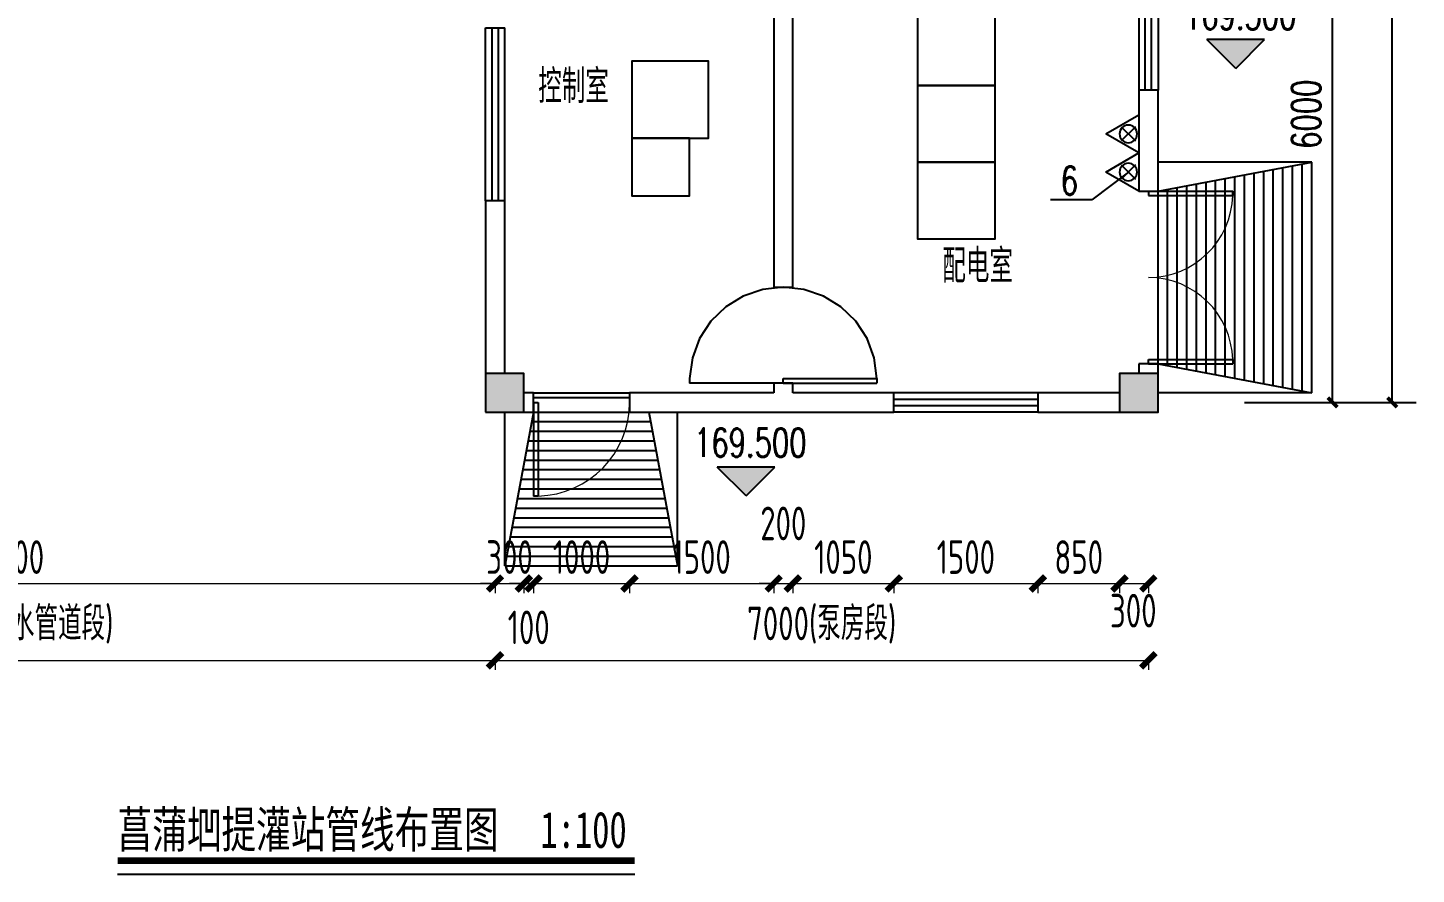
# Model space of a CAD drawing. Header units: millimetres. Extents: x 1742399 to 4898386, y 2481636 to 5226310.
# Drawn here: x 2403643 to 2418095, y 2577772 to 2586584 of the extents above; entities that cross this region are included whole.
import ezdxf

# ---------------------------------------------------------------- set-up
doc = ezdxf.new("R2010")
doc.units = ezdxf.units.MM
doc.header["$LTSCALE"] = 1000
doc.linetypes.add('DASHED2', pattern=[0.375, 0.25, -0.125])
for name, color, linetype in [('AXIS', 3, 'Continuous'), ('COLUMN', 4, 'Continuous'), ('DIM_ELEV', 3, 'Continuous'), ('DIM_SYMB', 3, 'Continuous'), ('DOOR_FIRE', 3, 'Continuous'), ('EQUIP_灭火器', 7, 'Continuous'), ('PUB_DIM', 3, 'Continuous'), ('PUB_HATCH', 8, 'Continuous'), ('STAIR', 2, 'Continuous'), ('TWT_DIM', 3, 'Continuous'), ('TWT_LEAD', 3, 'Continuous'), ('WALL', 4, 'Continuous'), ('WINDOW', 3, 'Continuous'), ('YHJ_剖面_梁板', 4, 'Continuous'), ('电缆沟', 7, 'Continuous')]:
    doc.layers.add(name, color=color, linetype=linetype)
doc.styles.add('_TCH_DIM', font='SIMPLEX', dxfattribs={"bigfont": 'GBCBIG'})
doc.styles.add('_TCH_DIM_T3', font='SIMPLEX', dxfattribs={"width": 0.705882, "bigfont": 'GBCBIG'})
doc.styles.add('biaotilan', font='', dxfattribs={"width": 0.7})
doc.styles.add('TSSD_REIN_T3', font='tssdeng.shx', dxfattribs={"width": 0.7, "bigfont": 'hztxt.shx'})
doc.styles.add('tssdeng', font='tssdeng.shx', dxfattribs={"width": 0.7, "bigfont": 'hztxt.shx'})
doc.styles.get('biaotilan').set_extended_font_data('SimSun')
doc.dimstyles.new('_TCH_ARCH&&100', dxfattribs={"dimtxt": 350, "dimasz": 150, "dimexe": 100, "dimexo": 200, "dimgap": 100, "dimtad": 1, "dimdec": 0, "dimzin": 0, "dimdsep": 46, "dimtxsty": 'TSSD_REIN_T3', "dimblk": 'ARCHTICK', "dimcen": 0.09, "dimclrt": 7, "dimazin": 2, "dimtfac": 1, "dimtdec": 0, "dimtix": 1, "dimtmove": 2, "dimatfit": 3, "dimfxl": 1, "dimfxlon": 1, "dimtolj": 1, "dimtzin": 0, "dimlwd": 18, "dimlwe": 18, "dimarcsym": 0})
doc.dimstyles.new('_TCH_ARCH_M_M&&100', dxfattribs={"dimtxt": 297.5, "dimasz": 100, "dimexe": 250, "dimexo": 300, "dimgap": 126.25, "dimtad": 1, "dimdec": 0, "dimzin": 0, "dimdsep": 46, "dimtxsty": '_TCH_DIM_T3', "dimblk": 'ARCHTICK', "dimcen": 0.09, "dimclrt": 7, "dimazin": 2, "dimtfac": 1, "dimtdec": 0, "dimtix": 1, "dimtmove": 2, "dimatfit": 3, "dimfxl": 75, "dimtolj": 1, "dimtzin": 0, "dimarcsym": 0})
doc.dimstyles.new('_TWT_ARCH&&100', dxfattribs={"dimtxt": 297.5, "dimasz": 100, "dimexe": 250, "dimexo": 300, "dimgap": 126.25, "dimtad": 1, "dimdec": 0, "dimzin": 0, "dimdsep": 46, "dimtxsty": '_TCH_DIM_T3', "dimblk": 'ARCHTICK', "dimcen": 0.09, "dimclrt": 7, "dimazin": 2, "dimtfac": 1, "dimtdec": 0, "dimtix": 1, "dimtmove": 2, "dimatfit": 3, "dimfxl": 75, "dimtolj": 1, "dimtzin": 0, "dimarcsym": 0})

# ---------------------------------------------------------------- blocks, each defined once
blk = doc.blocks.new('_ArchTick')
at = {"color": 0, "linetype": 'ByBlock', "const_width": 0.4}
blk.add_lwpolyline([(-0.5, -0.5), (0.5, 0.5)], dxfattribs=at)
blk = doc.blocks.new('*D968')
at = {"layer": 'Defpoints', "color": 0, "transparency": 16777216}
for p in [(2416808, 2600384), (2417845, 2600384), (2416808, 2582684)]:
    blk.add_point(p, dxfattribs=at)
at = {"layer": 'PUB_DIM', "color": 0, "lineweight": -2, "transparency": 16777216}
for p, q in [((2417108, 2600384), (2418095, 2600384)), ((2417845, 2582684), (2417845, 2600384)), ((2417108, 2582684), (2418095, 2582684))]:
    blk.add_line(p, q, dxfattribs=at)
at = {"layer": 'PUB_DIM', "color": 0, "lineweight": -2, "transparency": 16777216, "xscale": 100, "yscale": 100, "zscale": 100}
for p, rotation in [((2417845, 2600384), 90), ((2417845, 2582684), 270)]:
    blk.add_blockref('_ArchTick', p, dxfattribs=dict(at, rotation=rotation))
at = {"layer": 'PUB_DIM', "color": 7, "transparency": 16777216, "insert": (2417570, 2591534), "char_height": 297.5, "attachment_point": 5, "rotation": 90, "style": '_TCH_DIM_T3'}
blk.add_mtext('\\A1;17700', dxfattribs=at)
blk = doc.blocks.new('*D969')
at = {"layer": 'Defpoints', "color": 0, "transparency": 16777216}
for p in [(2416008, 2588684), (2417225, 2588684), (2416008, 2582684)]:
    blk.add_point(p, dxfattribs=at)
at = {"layer": 'TWT_DIM', "color": 0, "lineweight": -2, "transparency": 16777216}
for p, q in [((2416308, 2588684), (2417475, 2588684)), ((2417225, 2582684), (2417225, 2588684)), ((2416308, 2582684), (2417475, 2582684))]:
    blk.add_line(p, q, dxfattribs=at)
at = {"layer": 'TWT_DIM', "color": 0, "lineweight": -2, "transparency": 16777216, "xscale": 100, "yscale": 100, "zscale": 100}
for p, rotation in [((2417225, 2588684), 90), ((2417225, 2582684), 270)]:
    blk.add_blockref('_ArchTick', p, dxfattribs=dict(at, rotation=rotation))
at = {"layer": 'TWT_DIM', "color": 7, "transparency": 16777216, "insert": (2416950, 2585684), "char_height": 297.5, "attachment_point": 5, "rotation": 90, "style": '_TCH_DIM_T3'}
blk.add_mtext('\\A1;6000', dxfattribs=at)
blk = doc.blocks.new('*D935')
at = {"layer": 'AXIS', "color": 0, "lineweight": 18, "transparency": 16777216}
for p, q in [((2398407, 2580800), (2398407, 2580699)), ((2398407, 2580799), (2408507, 2580799)), ((2408507, 2580800), (2408507, 2580699))]:
    blk.add_line(p, q, dxfattribs=at)
at = {"layer": 'Defpoints', "color": 0, "transparency": 16777216}
for p in [(2398407, 2582197), (2408507, 2582197), (2408507, 2580799)]:
    blk.add_point(p, dxfattribs=at)
at = {"layer": 'AXIS', "color": 0, "lineweight": 18, "transparency": 16777216, "xscale": 150, "yscale": 150, "zscale": 150, "rotation": 180}
blk.add_blockref('_ArchTick', (2398407, 2580799), dxfattribs=at)
at = {"layer": 'AXIS', "color": 0, "lineweight": 18, "transparency": 16777216, "xscale": 150, "yscale": 150, "zscale": 150}
blk.add_blockref('_ArchTick', (2408507, 2580799), dxfattribs=at)
at = {"layer": 'AXIS', "color": 7, "transparency": 16777216, "insert": (2403457, 2581074), "char_height": 350, "attachment_point": 5, "style": 'TSSD_REIN_T3'}
blk.add_mtext('\\A1;10100', dxfattribs=at)
blk = doc.blocks.new('*D936')
at = {"layer": 'AXIS', "color": 0, "lineweight": 18, "transparency": 16777216}
for p, q in [((2408507, 2580799), (2408357, 2580799)), ((2408507, 2580800), (2408507, 2580699)), ((2408507, 2580799), (2408807, 2580799)), ((2408807, 2580800), (2408807, 2580699)), ((2408807, 2580799), (2408957, 2580799))]:
    blk.add_line(p, q, dxfattribs=at)
at = {"layer": 'Defpoints', "color": 0, "transparency": 16777216}
for p in [(2408507, 2582197), (2408807, 2582197), (2408807, 2580799)]:
    blk.add_point(p, dxfattribs=at)
at = {"layer": 'AXIS', "color": 0, "lineweight": 18, "transparency": 16777216, "xscale": 150, "yscale": 150, "zscale": 150}
blk.add_blockref('_ArchTick', (2408507, 2580799), dxfattribs=at)
at = {"layer": 'AXIS', "color": 0, "lineweight": 18, "transparency": 16777216, "xscale": 150, "yscale": 150, "zscale": 150, "rotation": 180}
blk.add_blockref('_ArchTick', (2408807, 2580799), dxfattribs=at)
at = {"layer": 'AXIS', "color": 7, "transparency": 16777216, "insert": (2408657, 2581074), "char_height": 350, "attachment_point": 5, "style": 'TSSD_REIN_T3'}
blk.add_mtext('\\A1;300', dxfattribs=at)
blk = doc.blocks.new('*D937')
at = {"layer": 'AXIS', "color": 0, "lineweight": 18, "transparency": 16777216}
for p, q in [((2408807, 2580799), (2408657, 2580799)), ((2408807, 2580800), (2408807, 2580699)), ((2408807, 2580799), (2408907, 2580799)), ((2408907, 2580800), (2408907, 2580699)), ((2408907, 2580799), (2409057, 2580799))]:
    blk.add_line(p, q, dxfattribs=at)
at = {"layer": 'Defpoints', "color": 0, "transparency": 16777216}
for p in [(2408807, 2582197), (2408907, 2582197), (2408907, 2580799)]:
    blk.add_point(p, dxfattribs=at)
at = {"layer": 'AXIS', "color": 0, "lineweight": 18, "transparency": 16777216, "xscale": 150, "yscale": 150, "zscale": 150}
blk.add_blockref('_ArchTick', (2408807, 2580799), dxfattribs=at)
at = {"layer": 'AXIS', "color": 0, "lineweight": 18, "transparency": 16777216, "xscale": 150, "yscale": 150, "zscale": 150, "rotation": 180}
blk.add_blockref('_ArchTick', (2408907, 2580799), dxfattribs=at)
at = {"layer": 'AXIS', "color": 7, "transparency": 16777216, "insert": (2408857, 2580342), "char_height": 350, "attachment_point": 5, "style": 'TSSD_REIN_T3'}
blk.add_mtext('\\A1;100', dxfattribs=at)
blk = doc.blocks.new('*D938')
at = {"layer": 'AXIS', "color": 0, "lineweight": 18, "transparency": 16777216}
for p, q in [((2408907, 2580799), (2408757, 2580799)), ((2408907, 2580800), (2408907, 2580699)), ((2408907, 2580799), (2409907, 2580799)), ((2409907, 2580800), (2409907, 2580699)), ((2409907, 2580799), (2410057, 2580799))]:
    blk.add_line(p, q, dxfattribs=at)
at = {"layer": 'Defpoints', "color": 0, "transparency": 16777216}
for p in [(2408907, 2582197), (2409907, 2582197), (2409907, 2580799)]:
    blk.add_point(p, dxfattribs=at)
at = {"layer": 'AXIS', "color": 0, "lineweight": 18, "transparency": 16777216, "xscale": 150, "yscale": 150, "zscale": 150}
blk.add_blockref('_ArchTick', (2408907, 2580799), dxfattribs=at)
at = {"layer": 'AXIS', "color": 0, "lineweight": 18, "transparency": 16777216, "xscale": 150, "yscale": 150, "zscale": 150, "rotation": 180}
blk.add_blockref('_ArchTick', (2409907, 2580799), dxfattribs=at)
at = {"layer": 'AXIS', "color": 7, "transparency": 16777216, "insert": (2409407, 2581074), "char_height": 350, "attachment_point": 5, "style": 'TSSD_REIN_T3'}
blk.add_mtext('\\A1;1000', dxfattribs=at)
blk = doc.blocks.new('*D939')
at = {"layer": 'AXIS', "color": 0, "lineweight": 18, "transparency": 16777216}
for p, q in [((2409907, 2580800), (2409907, 2580699)), ((2409907, 2580799), (2411407, 2580799)), ((2411407, 2580800), (2411407, 2580699))]:
    blk.add_line(p, q, dxfattribs=at)
at = {"layer": 'Defpoints', "color": 0, "transparency": 16777216}
for p in [(2409907, 2582197), (2411407, 2582197), (2411407, 2580799)]:
    blk.add_point(p, dxfattribs=at)
at = {"layer": 'AXIS', "color": 0, "lineweight": 18, "transparency": 16777216, "xscale": 150, "yscale": 150, "zscale": 150, "rotation": 180}
blk.add_blockref('_ArchTick', (2409907, 2580799), dxfattribs=at)
at = {"layer": 'AXIS', "color": 0, "lineweight": 18, "transparency": 16777216, "xscale": 150, "yscale": 150, "zscale": 150}
blk.add_blockref('_ArchTick', (2411407, 2580799), dxfattribs=at)
at = {"layer": 'AXIS', "color": 7, "transparency": 16777216, "insert": (2410657, 2581074), "char_height": 350, "attachment_point": 5, "style": 'TSSD_REIN_T3'}
blk.add_mtext('\\A1;1500', dxfattribs=at)
blk = doc.blocks.new('*D940')
at = {"layer": 'AXIS', "color": 0, "lineweight": 18, "transparency": 16777216}
for p, q in [((2411407, 2580799), (2411257, 2580799)), ((2411407, 2580800), (2411407, 2580699)), ((2411407, 2580799), (2411607, 2580799)), ((2411607, 2580800), (2411607, 2580699)), ((2411607, 2580799), (2411757, 2580799))]:
    blk.add_line(p, q, dxfattribs=at)
at = {"layer": 'Defpoints', "color": 0, "transparency": 16777216}
for p in [(2411407, 2582197), (2411607, 2582197), (2411607, 2580799)]:
    blk.add_point(p, dxfattribs=at)
at = {"layer": 'AXIS', "color": 0, "lineweight": 18, "transparency": 16777216, "xscale": 150, "yscale": 150, "zscale": 150}
blk.add_blockref('_ArchTick', (2411407, 2580799), dxfattribs=at)
at = {"layer": 'AXIS', "color": 0, "lineweight": 18, "transparency": 16777216, "xscale": 150, "yscale": 150, "zscale": 150, "rotation": 180}
blk.add_blockref('_ArchTick', (2411607, 2580799), dxfattribs=at)
at = {"layer": 'AXIS', "color": 7, "transparency": 16777216, "insert": (2411507, 2581424), "char_height": 350, "attachment_point": 5, "style": 'TSSD_REIN_T3'}
blk.add_mtext('\\A1;200', dxfattribs=at)
blk = doc.blocks.new('*D941')
at = {"layer": 'AXIS', "color": 0, "lineweight": 18, "transparency": 16777216}
for p, q in [((2411607, 2580800), (2411607, 2580699)), ((2411607, 2580799), (2412657, 2580799)), ((2412657, 2580800), (2412657, 2580699))]:
    blk.add_line(p, q, dxfattribs=at)
at = {"layer": 'Defpoints', "color": 0, "transparency": 16777216}
for p in [(2411607, 2582197), (2412657, 2582197), (2412657, 2580799)]:
    blk.add_point(p, dxfattribs=at)
at = {"layer": 'AXIS', "color": 0, "lineweight": 18, "transparency": 16777216, "xscale": 150, "yscale": 150, "zscale": 150, "rotation": 180}
blk.add_blockref('_ArchTick', (2411607, 2580799), dxfattribs=at)
at = {"layer": 'AXIS', "color": 0, "lineweight": 18, "transparency": 16777216, "xscale": 150, "yscale": 150, "zscale": 150}
blk.add_blockref('_ArchTick', (2412657, 2580799), dxfattribs=at)
at = {"layer": 'AXIS', "color": 7, "transparency": 16777216, "insert": (2412132, 2581074), "char_height": 350, "attachment_point": 5, "style": 'TSSD_REIN_T3'}
blk.add_mtext('\\A1;1050', dxfattribs=at)
blk = doc.blocks.new('*D942')
at = {"layer": 'AXIS', "color": 0, "lineweight": 18, "transparency": 16777216}
for p, q in [((2412657, 2580800), (2412657, 2580699)), ((2412657, 2580799), (2414157, 2580799)), ((2414157, 2580800), (2414157, 2580699))]:
    blk.add_line(p, q, dxfattribs=at)
at = {"layer": 'Defpoints', "color": 0, "transparency": 16777216}
for p in [(2412657, 2582197), (2414157, 2582197), (2414157, 2580799)]:
    blk.add_point(p, dxfattribs=at)
at = {"layer": 'AXIS', "color": 0, "lineweight": 18, "transparency": 16777216, "xscale": 150, "yscale": 150, "zscale": 150, "rotation": 180}
blk.add_blockref('_ArchTick', (2412657, 2580799), dxfattribs=at)
at = {"layer": 'AXIS', "color": 0, "lineweight": 18, "transparency": 16777216, "xscale": 150, "yscale": 150, "zscale": 150}
blk.add_blockref('_ArchTick', (2414157, 2580799), dxfattribs=at)
at = {"layer": 'AXIS', "color": 7, "transparency": 16777216, "insert": (2413407, 2581074), "char_height": 350, "attachment_point": 5, "style": 'TSSD_REIN_T3'}
blk.add_mtext('\\A1;1500', dxfattribs=at)
blk = doc.blocks.new('*D943')
at = {"layer": 'AXIS', "color": 0, "lineweight": 18, "transparency": 16777216}
for p, q in [((2414157, 2580800), (2414157, 2580699)), ((2414157, 2580799), (2415007, 2580799)), ((2415007, 2580800), (2415007, 2580699))]:
    blk.add_line(p, q, dxfattribs=at)
at = {"layer": 'Defpoints', "color": 0, "transparency": 16777216}
for p in [(2414157, 2582197), (2415007, 2582197), (2415007, 2580799)]:
    blk.add_point(p, dxfattribs=at)
at = {"layer": 'AXIS', "color": 0, "lineweight": 18, "transparency": 16777216, "xscale": 150, "yscale": 150, "zscale": 150, "rotation": 180}
blk.add_blockref('_ArchTick', (2414157, 2580799), dxfattribs=at)
at = {"layer": 'AXIS', "color": 0, "lineweight": 18, "transparency": 16777216, "xscale": 150, "yscale": 150, "zscale": 150}
blk.add_blockref('_ArchTick', (2415007, 2580799), dxfattribs=at)
at = {"layer": 'AXIS', "color": 7, "transparency": 16777216, "insert": (2414582, 2581074), "char_height": 350, "attachment_point": 5, "style": 'TSSD_REIN_T3'}
blk.add_mtext('\\A1;850', dxfattribs=at)
blk = doc.blocks.new('*D944')
at = {"layer": 'AXIS', "color": 0, "lineweight": 18, "transparency": 16777216}
for p, q in [((2415007, 2580800), (2415007, 2580699)), ((2415007, 2580799), (2415307, 2580799)), ((2415307, 2580800), (2415307, 2580699))]:
    blk.add_line(p, q, dxfattribs=at)
at = {"layer": 'Defpoints', "color": 0, "transparency": 16777216}
for p in [(2415007, 2582197), (2415307, 2582197), (2415307, 2580799)]:
    blk.add_point(p, dxfattribs=at)
at = {"layer": 'AXIS', "color": 0, "lineweight": 18, "transparency": 16777216, "xscale": 150, "yscale": 150, "zscale": 150, "rotation": 180}
blk.add_blockref('_ArchTick', (2415007, 2580799), dxfattribs=at)
at = {"layer": 'AXIS', "color": 0, "lineweight": 18, "transparency": 16777216, "xscale": 150, "yscale": 150, "zscale": 150}
blk.add_blockref('_ArchTick', (2415307, 2580799), dxfattribs=at)
at = {"layer": 'AXIS', "color": 7, "transparency": 16777216, "insert": (2415150, 2580516), "char_height": 350, "attachment_point": 5, "style": 'TSSD_REIN_T3'}
blk.add_mtext('\\A1;300', dxfattribs=at)
blk = doc.blocks.new('*D947')
at = {"layer": 'AXIS', "color": 0, "lineweight": 18, "transparency": 16777216}
for p, q in [((2398407, 2580000), (2398407, 2579899)), ((2398407, 2579999), (2408507, 2579999)), ((2408507, 2580000), (2408507, 2579899))]:
    blk.add_line(p, q, dxfattribs=at)
at = {"layer": 'Defpoints', "color": 0, "transparency": 16777216}
for p in [(2398407, 2582197), (2408507, 2582197), (2408507, 2579999)]:
    blk.add_point(p, dxfattribs=at)
at = {"layer": 'AXIS', "color": 0, "lineweight": 18, "transparency": 16777216, "xscale": 150, "yscale": 150, "zscale": 150, "rotation": 180}
blk.add_blockref('_ArchTick', (2398407, 2579999), dxfattribs=at)
at = {"layer": 'AXIS', "color": 0, "lineweight": 18, "transparency": 16777216, "xscale": 150, "yscale": 150, "zscale": 150}
blk.add_blockref('_ArchTick', (2408507, 2579999), dxfattribs=at)
at = {"layer": 'AXIS', "color": 7, "transparency": 16777216, "insert": (2403457, 2580366), "char_height": 350, "attachment_point": 5, "style": 'TSSD_REIN_T3'}
blk.add_mtext('\\A1;10000(引水管道段)', dxfattribs=at)
blk = doc.blocks.new('*D948')
at = {"layer": 'AXIS', "color": 0, "lineweight": 18, "transparency": 16777216}
for p, q in [((2408507, 2580000), (2408507, 2579899)), ((2408507, 2579999), (2415307, 2579999)), ((2415307, 2580000), (2415307, 2579899))]:
    blk.add_line(p, q, dxfattribs=at)
at = {"layer": 'Defpoints', "color": 0, "transparency": 16777216}
for p in [(2408507, 2582197), (2415307, 2582197), (2415307, 2579999)]:
    blk.add_point(p, dxfattribs=at)
at = {"layer": 'AXIS', "color": 0, "lineweight": 18, "transparency": 16777216, "xscale": 150, "yscale": 150, "zscale": 150, "rotation": 180}
blk.add_blockref('_ArchTick', (2408507, 2579999), dxfattribs=at)
at = {"layer": 'AXIS', "color": 0, "lineweight": 18, "transparency": 16777216, "xscale": 150, "yscale": 150, "zscale": 150}
blk.add_blockref('_ArchTick', (2415307, 2579999), dxfattribs=at)
at = {"layer": 'AXIS', "color": 7, "transparency": 16777216, "insert": (2411907, 2580366), "char_height": 350, "attachment_point": 5, "style": 'TSSD_REIN_T3'}
blk.add_mtext('\\A1;7000(泵房段)', dxfattribs=at)
blk = doc.blocks.new('_FZH')
blk.add_lwpolyline([(-0.5, -0.5), (0.5, -0.5), (0.5, 0.5), (-0.5, 0.5)], close=True)
at = {"layer": 'PUB_HATCH'}
blk.add_solid([(-0.5, -0.5), (0.5, -0.5), (-0.5, 0.5), (0.5, 0.5)], dxfattribs=at)
blk = doc.blocks.new('$WINLIB2D$00000001')
at = {"color": 0}
for points in [[(-0.5, 0.5), (-0.5, -0.5)], [(-0.5, 0.5), (0.5, 0.5)], [(0.5, -0.5), (0.5, 0.5)], [(0.5, 0.1667), (-0.5, 0.1667)], [(0.5, -0.1667), (-0.5, -0.1667)], [(-0.5, -0.5), (0.5, -0.5)]]:
    blk.add_lwpolyline(points, dxfattribs=at)
blk = doc.blocks.new('$DorLib2D$00000002')
for p, q in [((-0.5, 0), (-0.5, 0.4875)), ((-0.475, 0.4875), (-0.5, 0.4875)), ((-0.475, 0), (-0.475, 0.4875)), ((0.475, 0), (0.475, 0.4875)), ((0.475, 0.4875), (0.5, 0.4875)), ((0.5, 0), (0.5, 0.4875)), ((-0.5, 0), (-0.475, 0)), ((0.5, 0), (0.475, 0))]:
    blk.add_line(p, q)
at = {"lineweight": 13}
for centre, start, end in [((-0.4875, 0), 0, 88.53072), ((0.4875, 0), 91.46928, 180)]:
    blk.add_arc(centre, 0.4875, start, end, dxfattribs=at)
blk = doc.blocks.new('$DorLib2D$00000001')
for p, q in [((0.45, 0.975), (0.5, 0.975)), ((0.45, 0), (0.45, 0.975)), ((0.5, 0), (0.5, 0.975)), ((0.5, 0), (0.45, 0))]:
    blk.add_line(p, q)
at = {"lineweight": 13}
blk.add_arc((0.475, 0), 0.975, 91.4693, 180, dxfattribs=at)
blk = doc.blocks.new('$DorLib2D$00000148')
at = {"color": 0}
for points in [[(0.45, 0.975), (0.237, 0.946), (0.036, 0.871), (-0.144, 0.753), (-0.294, 0.599), (-0.407, 0.417), (-0.476, 0.213), (-0.5, 0)], [(0.45, 0.975), (0.5, 0.975)], [(0.45, 0), (0.45, 0.975)], [(0.5, 0), (0.5, 0.975)], [(0.5, 0), (0.45, 0)]]:
    blk.add_lwpolyline(points, dxfattribs=at)
at = {"color": 0, "linetype": 'DASHED2'}
for points in [[(-0.5, 0), (-0.476, -0.213), (-0.407, -0.417), (-0.294, -0.599), (-0.144, -0.753), (0.036, -0.871), (0.237, -0.946), (0.45, -0.975)], [(0.5, 0), (0.5, -0.975)], [(0.45, -0.975), (0.5, -0.975)]]:
    blk.add_lwpolyline(points, dxfattribs=at)
blk = doc.blocks.new('$TwtSys$00000545')
for p, q in [((0, 344), (-198, 0)), ((198, 0), (0, 344)), ((-73, 36), (73, 182)), ((-73, 182), (73, 36)), ((-198, 0), (198, 0))]:
    blk.add_line(p, q)
blk.add_circle((0, 109), 91.8)

msp = doc.modelspace()

# ---------------------------------------------------------------- hatches: boundary and pattern name
at = {"layer": 'DIM_ELEV'}
for points in [[(2416217, 2586161.7), (2416517, 2586461.7), (2415917, 2586461.7)], [(2411119, 2581710.9), (2411419, 2582010.9), (2410819, 2582010.9)]]:
    msp.add_hatch(color=256, dxfattribs=at).paths.add_polyline_path(points)

# ---------------------------------------------------------------- linework, layer by layer
at = {"color": 8}
for points in [[(2412907.5, 2586784.1), (2413707.5, 2586784.1), (2413707.5, 2585984.1), (2412907.5, 2585984.1)], [(2409930.4, 2585435.8), (2410730.4, 2585435.8), (2410730.4, 2586235.8), (2409930.4, 2586235.8)], [(2412907.5, 2585984.1), (2413707.5, 2585984.1), (2413707.5, 2585184.1), (2412907.5, 2585184.1)], [(2410530.4, 2585435.8), (2409930.4, 2585435.8), (2409930.4, 2584835.8), (2410530.4, 2584835.8)], [(2412907.5, 2585184.1), (2413707.5, 2585184.1), (2413707.5, 2584384.1), (2412907.5, 2584384.1)]]:
    msp.add_lwpolyline(points, close=True, dxfattribs=at)
at = {"layer": 'DIM_ELEV'}
for p, q in [((2416217, 2586161.7), (2415917, 2586461.7)), ((2416517, 2586461.7), (2415917, 2586461.7)), ((2416217, 2586161.7), (2416517, 2586461.7)), ((2411119, 2581710.9), (2410819, 2582010.9)), ((2411419, 2582010.9), (2410819, 2582010.9)), ((2411119, 2581710.9), (2411419, 2582010.9))]:
    msp.add_line(p, q, dxfattribs=at)
at = {"layer": 'DIM_SYMB', "const_width": 70}
msp.add_lwpolyline([(2404577.6, 2577912.4), (2409961.7, 2577912.4)], dxfattribs=at)
at = {"layer": 'DIM_SYMB'}
msp.add_lwpolyline([(2404577.6, 2577772.4), (2409961.7, 2577772.4)], dxfattribs=at)
at = {"layer": 'STAIR'}
for p, q in [((2417007.5, 2585184.1), (2415407.5, 2585184.1)), ((2415407.5, 2582984.1), (2415407.5, 2585184.1)), ((2415407.5, 2584884.1), (2417007.5, 2585184.1)), ((2416807.5, 2582821.6), (2416807.5, 2585146.6)), ((2416907.5, 2582802.8), (2416907.5, 2585165.3)), ((2417007.5, 2582784.1), (2417007.5, 2585184.1)), ((2416007.5, 2582971.6), (2416007.5, 2584996.6)), ((2416107.5, 2582952.8), (2416107.5, 2585015.3)), ((2416207.5, 2582934.1), (2416207.5, 2585034.1)), ((2416307.5, 2582915.3), (2416307.5, 2585052.8)), ((2416407.5, 2582896.6), (2416407.5, 2585071.6)), ((2416507.5, 2582877.8), (2416507.5, 2585090.3)), ((2416607.5, 2582859.1), (2416607.5, 2585109.1)), ((2416707.5, 2582840.3), (2416707.5, 2585127.8)), ((2415507.5, 2583065.3), (2415507.5, 2584902.8)), ((2415607.5, 2583046.6), (2415607.5, 2584921.6)), ((2415707.5, 2583027.8), (2415707.5, 2584940.3)), ((2415807.5, 2583009.1), (2415807.5, 2584959.1)), ((2415907.5, 2582990.3), (2415907.5, 2584977.8)), ((2415407.5, 2583084.1), (2417007.5, 2582784.1)), ((2417007.5, 2582784.1), (2415407.5, 2582784.1)), ((2408607.5, 2580984.1), (2408607.5, 2582584.1)), ((2408607.5, 2582584.1), (2410407.5, 2582584.1)), ((2408907.5, 2582584.1), (2408607.5, 2580984.1)), ((2410107.5, 2582584.1), (2410407.5, 2580984.1)), ((2410407.5, 2580984.1), (2410407.5, 2582584.1)), ((2408888.7, 2582484.1), (2410126.2, 2582484.1)), ((2408851.2, 2582284.1), (2410163.7, 2582284.1)), ((2408870, 2582384.1), (2410145, 2582384.1)), ((2408832.5, 2582184.1), (2410182.5, 2582184.1)), ((2408795, 2581984.1), (2410220, 2581984.1)), ((2408813.7, 2582084.1), (2410201.2, 2582084.1)), ((2408776.2, 2581884.1), (2410238.7, 2581884.1)), ((2408738.7, 2581684.1), (2410276.2, 2581684.1)), ((2408757.5, 2581784.1), (2410257.5, 2581784.1)), ((2408720, 2581584.1), (2410295, 2581584.1)), ((2408682.5, 2581384.1), (2410332.5, 2581384.1)), ((2408701.2, 2581484.1), (2410313.7, 2581484.1)), ((2408663.7, 2581284.1), (2410351.2, 2581284.1)), ((2408645, 2581184.1), (2410370, 2581184.1)), ((2408607.5, 2580984.1), (2410407.5, 2580984.1)), ((2408626.2, 2581084.1), (2410388.7, 2581084.1))]:
    msp.add_line(p, q, dxfattribs=at)
at = {"layer": 'TWT_LEAD'}
for p, q in [((2415098.7, 2585082.5), (2414718.8, 2584791.3)), ((2414718.8, 2584791.3), (2414289.7, 2584791.3))]:
    msp.add_line(p, q, dxfattribs=at)
at = {"layer": 'WALL'}
for p, q in [((2411407.5, 2588584.1), (2411407.5, 2583884.1)), ((2411607.5, 2583884.1), (2411607.5, 2588584.1)), ((2415207.5, 2585934.1), (2415207.5, 2584884.1)), ((2415407.5, 2585934.1), (2415207.5, 2585934.1)), ((2415407.5, 2584884.1), (2415407.5, 2585934.1)), ((2415207.5, 2584884.1), (2415407.5, 2584884.1)), ((2408607.5, 2584784.1), (2408407.5, 2584784.1)), ((2408407.5, 2584784.1), (2408407.5, 2582984.1)), ((2408607.5, 2582984.1), (2408607.5, 2584784.1)), ((2411407.5, 2583884.1), (2411607.5, 2583884.1)), ((2415407.5, 2583084.1), (2415207.5, 2583084.1)), ((2415207.5, 2583084.1), (2415207.5, 2582984.1)), ((2415407.5, 2582984.1), (2415407.5, 2583084.1)), ((2411607.5, 2582884.1), (2411407.5, 2582884.1)), ((2411407.5, 2582884.1), (2411407.5, 2582784.1)), ((2411607.5, 2582784.1), (2411607.5, 2582884.1)), ((2408907.5, 2582784.1), (2408807.5, 2582784.1)), ((2408907.5, 2582584.1), (2408907.5, 2582784.1)), ((2411407.5, 2582784.1), (2409907.5, 2582784.1)), ((2409907.5, 2582784.1), (2409907.5, 2582584.1)), ((2412657.5, 2582784.1), (2411607.5, 2582784.1)), ((2412657.5, 2582584.1), (2412657.5, 2582784.1)), ((2415007.5, 2582784.1), (2414157.5, 2582784.1)), ((2414157.5, 2582784.1), (2414157.5, 2582584.1)), ((2408807.5, 2582584.1), (2408907.5, 2582584.1)), ((2409907.5, 2582584.1), (2411507.5, 2582584.1)), ((2411507.5, 2582584.1), (2412657.5, 2582584.1)), ((2414157.5, 2582584.1), (2415007.5, 2582584.1))]:
    msp.add_line(p, q, dxfattribs=at)
at = {"layer": 'YHJ_剖面_梁板'}
for points in [[(2408907.5, 2582784.1), (2409907.5, 2582784.1)], [(2408907.5, 2582734.1), (2409907.5, 2582734.1)]]:
    msp.add_lwpolyline(points, dxfattribs=at)

# ---------------------------------------------------------------- block references
at = {"layer": 'COLUMN', "xscale": 400, "yscale": 400, "zscale": 400}
for p in [(2408607.5, 2582784.1), (2415207.5, 2582784.1)]:
    msp.add_blockref('_FZH', p, dxfattribs=at)
at = {"layer": 'DOOR_FIRE', "xscale": 1800, "yscale": 1800, "zscale": 200, "rotation": 270}
msp.add_blockref('$DorLib2D$00000002', (2415307.5, 2583984.1), dxfattribs=at)
at = {"layer": 'DOOR_FIRE', "ltscale": 100, "xscale": -1000, "yscale": -1000, "zscale": 200, "rotation": 90}
msp.add_blockref('$DorLib2D$00000148', (2411507.5, 2583384.1), dxfattribs=at)
at = {"layer": 'EQUIP_灭火器', "yscale": -1, "rotation": 270}
for p in [(2415207.5, 2585479.2), (2415207.5, 2585082.5)]:
    msp.add_blockref('$TwtSys$00000545', p, dxfattribs=at)
at = {"layer": 'WINDOW'}
for name, p, xscale, yscale, zscale, rotation in [('$WINLIB2D$00000001', (2415307.5, 2586684.1), 1500, -200, 1500, 270), ('$WINLIB2D$00000001', (2408507.5, 2585684.1), 1800, -200, 1800, 90), ('$DorLib2D$00000001', (2409407.5, 2582684.1), 1000, 1000, 1000, 180), ('$WINLIB2D$00000001', (2413407.5, 2582684.1), 1500, -200, 1500, 180)]:
    msp.add_blockref(name, p, dxfattribs=dict(at, xscale=xscale, yscale=yscale, zscale=zscale, rotation=rotation))

# ---------------------------------------------------------------- texts
at = {"layer": 'DIM_ELEV', "color": 7, "style": '_TCH_DIM', "width": 0.705882}
for p in [(2415677, 2586566.7), (2410579, 2582115.9)]:
    msp.add_text('169.500', height=297.5, dxfattribs=at).set_placement(p)
at = {"layer": 'DIM_SYMB', "color": 7, "style": 'biaotilan', "width": 0.7}
for s, height, p in [('菖蒲垇提灌站管线布置图', 377.637, (2404577.6, 2578049.2)), ('1:100', 377.64, (2408978.6, 2578047.1))]:
    msp.add_text(s, height=height, dxfattribs=at).set_placement(p)
at = {"layer": 'TWT_LEAD', "color": 7, "style": '_TCH_DIM', "width": 0.705882}
msp.add_text('6', height=297.5, dxfattribs=at).set_placement((2414394.7, 2584843.8))
at = {"layer": '电缆沟', "ltscale": 1.5, "style": 'tssdeng', "width": 0.7}
for s, p in [('控制室', (2408956.8, 2585798.9)), ('配电室', (2413163.1, 2583929.6))]:
    msp.add_text(s, height=350, dxfattribs=at).set_placement(p)

# ---------------------------------------------------------------- dimensions: what is measured, and where the dimension line sits
at = {"layer": 'AXIS'}
for p1, p2, picture, middle in [((2398407.5, 2582196.9), (2408507.5, 2582196.9), '*D935', (2403457.5, 2581074.2)), ((2408507.5, 2582196.9), (2408807.5, 2582196.9), '*D936', (2408657.5, 2581074.2)), ((2408907.5, 2582196.9), (2409907.5, 2582196.9), '*D938', (2409407.5, 2581074.2)), ((2409907.5, 2582196.9), (2411407.5, 2582196.9), '*D939', (2410657.5, 2581074.2)), ((2411607.5, 2582196.9), (2412657.5, 2582196.9), '*D941', (2412132.5, 2581074.2)), ((2412657.5, 2582196.9), (2414157.5, 2582196.9), '*D942', (2413407.5, 2581074.2)), ((2414157.5, 2582196.9), (2415007.5, 2582196.9), '*D943', (2414582.5, 2581074.2))]:
    dim = msp.add_aligned_dim(p1=p1, p2=p2, distance=-1397.6, dimstyle='_TCH_ARCH&&100', dxfattribs=at)
    dim.commit()
    dim.dimension.update_dxf_attribs({"geometry": picture, "text_midpoint": middle})
for p1, p2, text, picture, middle in [((2398407.5, 2582196.9), (2408507.5, 2582196.9), '10000(引水管道段)', '*D947', (2403457.5, 2580365.9)), ((2408507.5, 2582196.9), (2415307.5, 2582196.9), '7000(泵房段)', '*D948', (2411907.5, 2580365.9))]:
    dim = msp.add_aligned_dim(p1=p1, p2=p2, distance=-2197.6, text=text, dimstyle='_TCH_ARCH&&100', dxfattribs=at)
    dim.commit()
    dim.dimension.update_dxf_attribs({"geometry": picture, "text_midpoint": middle})
for base, p1, p2, picture, middle in [((2408907.5, 2580799.2), (2408807.5, 2582196.9), (2408907.5, 2582196.9), '*D937', (2408857.5, 2580342.4)), ((2411607.5, 2580799.2), (2411407.5, 2582196.9), (2411607.5, 2582196.9), '*D940', (2411507.5, 2581424.2)), ((2415307.5, 2580799.2), (2415007.5, 2582196.9), (2415307.5, 2582196.9), '*D944', (2415149.7, 2580515.9))]:
    dim = msp.add_linear_dim(base=base, p1=p1, p2=p2, angle=0, dimstyle='_TCH_ARCH&&100', dxfattribs=at)
    dim.commit()
    dim.dimension.update_dxf_attribs({"geometry": picture, "text_midpoint": middle, "dimtype": 161})
at = {"layer": 'PUB_DIM'}
dim = msp.add_aligned_dim(p1=(2416808, 2582684.1), p2=(2416808, 2600384.1), distance=-1037, dimstyle='_TCH_ARCH_M_M&&100', dxfattribs=at)
dim.commit()
dim.dimension.update_dxf_attribs({"geometry": '*D968', "text_midpoint": (2417570.1, 2591534.1)})
at = {"layer": 'TWT_DIM'}
dim = msp.add_aligned_dim(p1=(2416008, 2582684.1), p2=(2416008, 2588684.1), distance=-1217.1, dimstyle='_TWT_ARCH&&100', dxfattribs=at)
dim.commit()
dim.dimension.update_dxf_attribs({"geometry": '*D969', "text_midpoint": (2416950.1, 2585684.1)})

doc.saveas('drawing.dxf')
